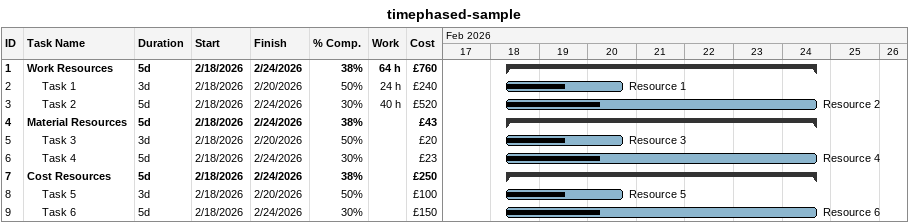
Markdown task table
timephased-sample

| ID | Level | Task | Duration | Start | Finish | Resources | % complete | Work (h) | Cost (£) |
|---|---|---|---|---|---|---|---|---|---|
| 1 | 1 | **Work Resources** | 5d | 2026-02-18 | 2026-02-24 |  | 38 | 64 | 760 |
| 2 | 2 | Task 1 | 3d | 2026-02-18 | 2026-02-20 | Resource 1 | 50 | 24 | 240 |
| 3 | 2 | Task 2 | 5d | 2026-02-18 | 2026-02-24 | Resource 2 | 30 | 40 | 520 |
| 4 | 1 | **Material Resources** | 5d | 2026-02-18 | 2026-02-24 |  | 38 |  | 43 |
| 5 | 2 | Task 3 | 3d | 2026-02-18 | 2026-02-20 | Resource 3 | 50 |  | 20 |
| 6 | 2 | Task 4 | 5d | 2026-02-18 | 2026-02-24 | Resource 4 | 30 |  | 23 |
| 7 | 1 | **Cost Resources** | 5d | 2026-02-18 | 2026-02-24 |  | 38 |  | 250 |
| 8 | 2 | Task 5 | 3d | 2026-02-18 | 2026-02-20 | Resource 5 | 50 |  | 100 |
| 9 | 2 | Task 6 | 5d | 2026-02-18 | 2026-02-24 | Resource 6 | 30 |  | 150 |
